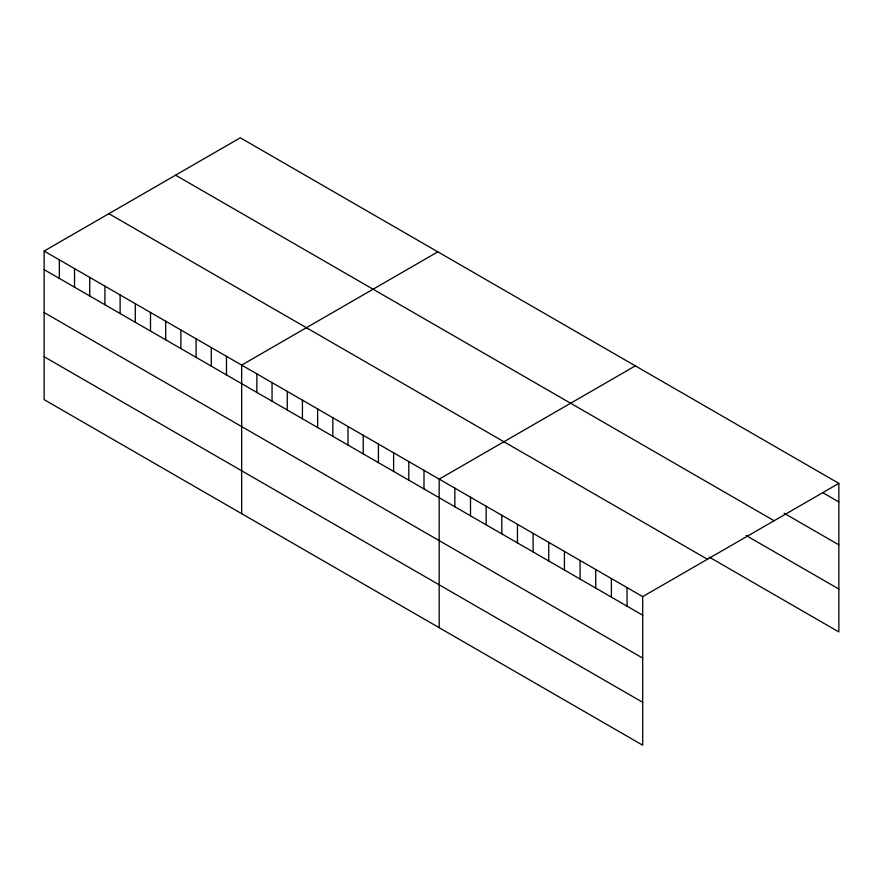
<?xml version="1.0" encoding="UTF-8"?>
<svg xmlns="http://www.w3.org/2000/svg" width="883" height="883" viewBox="0 0 883 883"><rect width="100%" height="100%" fill="white"/><g stroke="black" fill="none" stroke-linecap="round" stroke-linejoin="round"><path stroke-width="1.32" d="M44.15 251.059L642.692 596.621L642.692 745.197L44.15 399.635L44.15 251.059L240.308 137.803L838.85 483.365L838.85 631.941L709.148 557.063M437.825 251.843L241.666 365.087L241.666 513.674M635.352 365.871L439.182 479.127L439.182 627.703M642.692 596.621L838.85 483.365M823.199 492.913L838.85 501.952M784.06 513.222L838.85 544.855M175.574 175.176L774.115 520.738M746.047 535.462L838.85 589.049M108.885 213.686L707.426 559.248M44.15 269.646L642.692 615.208M44.15 312.538L642.692 658.1M44.15 356.732L642.692 702.305M627.04 587.581L627.04 606.168M611.378 578.542L611.378 597.129M595.727 569.502L595.727 588.089M580.076 560.462L580.076 579.06M564.425 551.433L564.425 570.021M548.762 542.394L548.762 560.981M533.111 533.354L533.111 551.941M517.46 524.314L517.46 542.902M501.798 515.275L501.798 533.862M486.147 506.235L486.147 524.833M470.496 497.206L470.496 515.793M454.844 488.167L454.844 506.754M423.995 470.352L423.995 488.939M408.796 461.577L408.796 480.175M393.608 452.813L393.608 471.401M378.41 444.039L378.41 462.626M363.222 435.264L363.222 453.851M348.023 426.489L348.023 445.087M332.836 417.725L332.836 436.312M317.637 408.95L317.637 427.538M302.439 400.176L302.439 418.763M287.251 391.412L287.251 409.999M272.052 382.637L272.052 401.224M256.865 373.862L256.865 392.449M226.478 356.324L226.478 374.911M211.28 347.549L211.28 366.136M196.092 338.774L196.092 357.361M180.894 329.999L180.894 348.586M165.695 321.235L165.695 339.823M150.507 312.461L150.507 331.048M135.309 303.686L135.309 322.273M120.121 294.911L120.121 313.498M104.922 286.147L104.922 304.734M89.735 277.372L89.735 295.96M74.536 268.598L74.536 287.185M59.349 259.823L59.349 278.41"/></g></svg>
